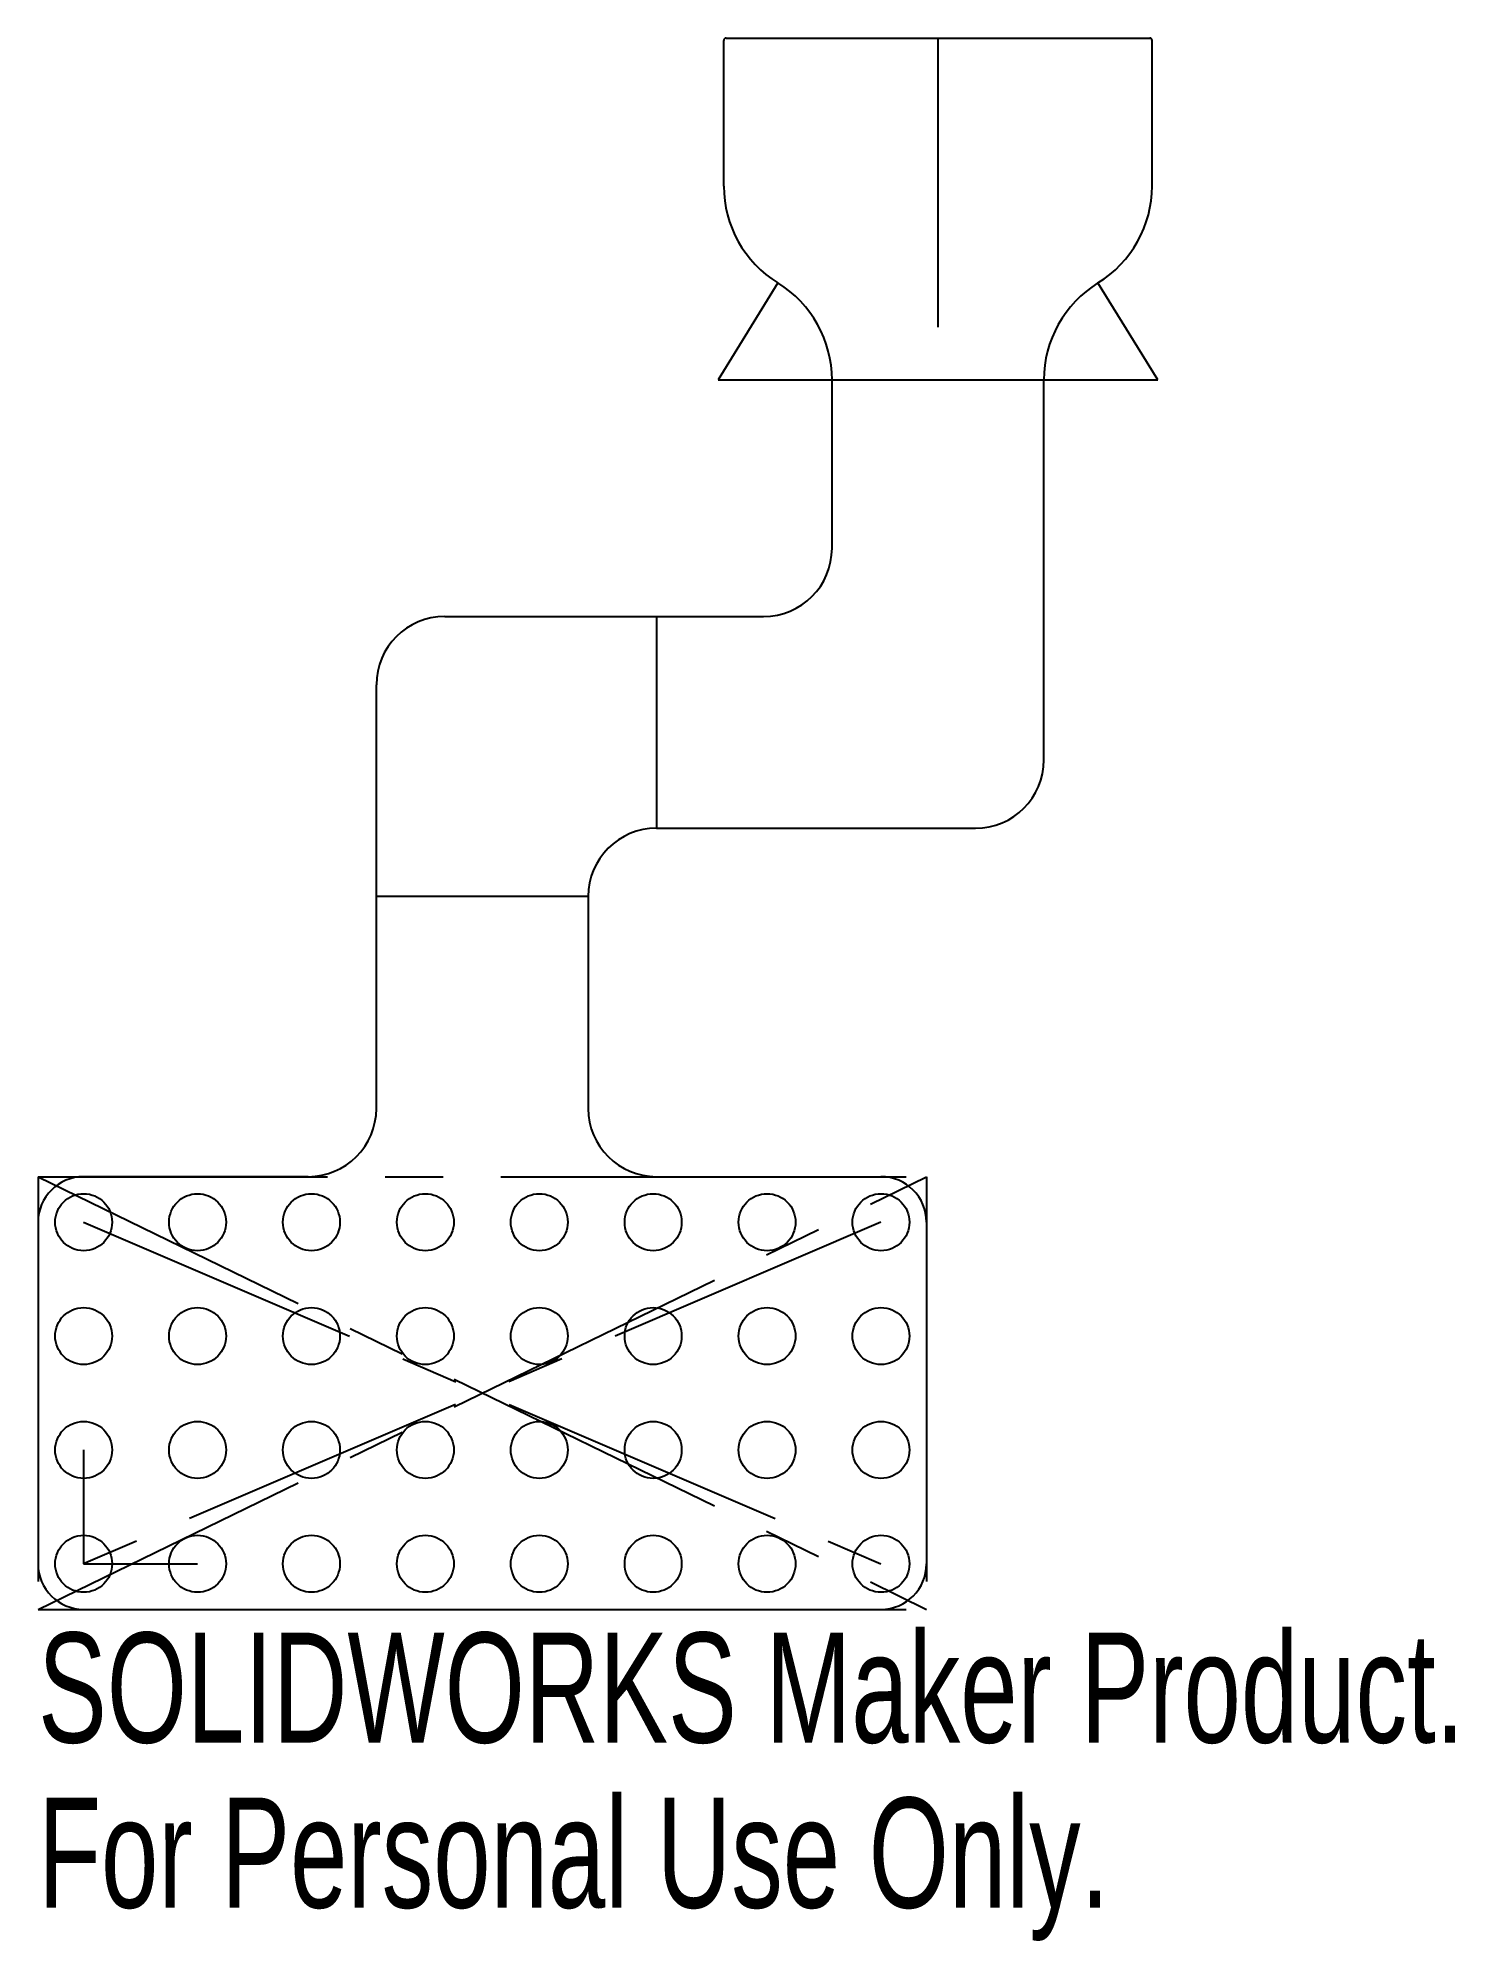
# Model space of a CAD drawing. Header units: millimetres. Extents: x -2 to 60.2, y -16.6 to 67.
import ezdxf

# ---------------------------------------------------------------- set-up
doc = ezdxf.new("R2010")
doc.units = ezdxf.units.MM
doc.header["$PDSIZE"] = -1
doc.linetypes.add('CENTERX2', pattern=[20.32, 12.7, -2.54, 2.54, -2.54])
doc.styles.add('SLDTEXTSTYLE0', font='TXT', dxfattribs={"width": 0.7})

msp = doc.modelspace()

# ---------------------------------------------------------------- linework, layer by layer
at = {"color": 7, "linetype": 'Continuous'}
for p, q in [((28.1, 60.5), (28.1, 66.9)), ((28.2, 67), (46.8, 67)), ((46.9, 60.5), (46.9, 66.9)), ((32.85, 44.6), (32.85, 51.989)), ((42.15, 35.3), (42.15, 51.989)), ((15.85, 41.6), (29.85, 41.6)), ((12.85, 20), (12.85, 38.6)), ((25.15, 32.3), (39.15, 32.3)), ((22.15, 29.3), (22.15, 20)), ((9.85, 17), (0, 17)), ((25.15, 17), (35, 17)), ((-2, 15), (-2, 0)), ((37, 15), (37, 0)), ((0, -2), (35, -2))]:
    msp.add_line(p, q, dxfattribs=at)
at = {"color": 7, "linetype": 'CENTERX2'}
for p, q in [((37.5, 67), (37.5, 51.989)), ((30.475, 56.244), (27.85, 51.989)), ((47.15, 51.989), (44.525, 56.244)), ((27.85, 51.989), (32.85, 51.989)), ((32.85, 51.989), (42.15, 51.989)), ((42.15, 51.989), (47.15, 51.989)), ((25.15, 41.6), (25.15, 32.3)), ((22.15, 29.3), (12.85, 29.3)), ((-2, 17), (37, 17)), ((-2, 17), (-2, -2)), ((-2, 17), (37, -2)), ((-2, -2), (37, 17)), ((37, 17), (37, -2)), ((0, 15), (35, 0)), ((35, 15), (0, 0)), ((0, 5), (0, 0)), ((0, 0), (5, 0)), ((-2, -2), (37, -2))]:
    msp.add_line(p, q, dxfattribs=at)
for centre in [(0, 15), (5, 15), (10, 15), (15, 15), (20, 15), (25, 15), (30, 15), (35, 15), (0, 10), (5, 10), (10, 10), (15, 10), (20, 10), (25, 10), (30, 10), (35, 10), (0, 5), (5, 5), (10, 5), (15, 5), (20, 5), (25, 5), (30, 5), (35, 5), (0, 0), (5, 0), (10, 0), (15, 0), (20, 0), (25, 0), (30, 0), (35, 0)]:
    msp.add_circle(centre, 1.25, dxfattribs=at)
at = {"color": 7, "linetype": 'Continuous'}
for centre, radius, start, end in [((28.2, 66.9), 0.1, 90, 180), ((46.8, 66.9), 0.1, 0, 90), ((33.1, 60.5), 5, 180, 238.33176), ((41.9, 60.5), 5, 301.66824, 0), ((27.85, 51.989), 5, 0, 58.33176), ((47.15, 51.989), 5, 121.66824, 180), ((29.85, 44.6), 3, 270, 0), ((15.85, 38.6), 3, 90, 180), ((39.15, 35.3), 3, 270, 0), ((25.15, 29.3), 3, 90, 180), ((9.85, 20), 3, 270, 0), ((25.15, 20), 3, 180, 270), ((0, 15), 2, 90, 180), ((35, 15), 2, 0, 90), ((0, 0), 2, 180, 270), ((35, 0), 2, 270, 0)]:
    msp.add_arc(centre, radius, start, end, dxfattribs=at)
msp.add_point((17.5, 7.5), dxfattribs=at)

# ---------------------------------------------------------------- texts
at = {"color": 7, "linetype": 'Continuous', "char_height": 4.83362, "attachment_point": 1, "style": 'SLDTEXTSTYLE0'}
for s, insert in [('SOLIDWORKS Maker Product.', (-2, -3.02)), ('For Personal Use Only.', (-2, -10.27))]:
    msp.add_mtext(s, dxfattribs=dict(at, insert=insert))

doc.saveas('drawing.dxf')
